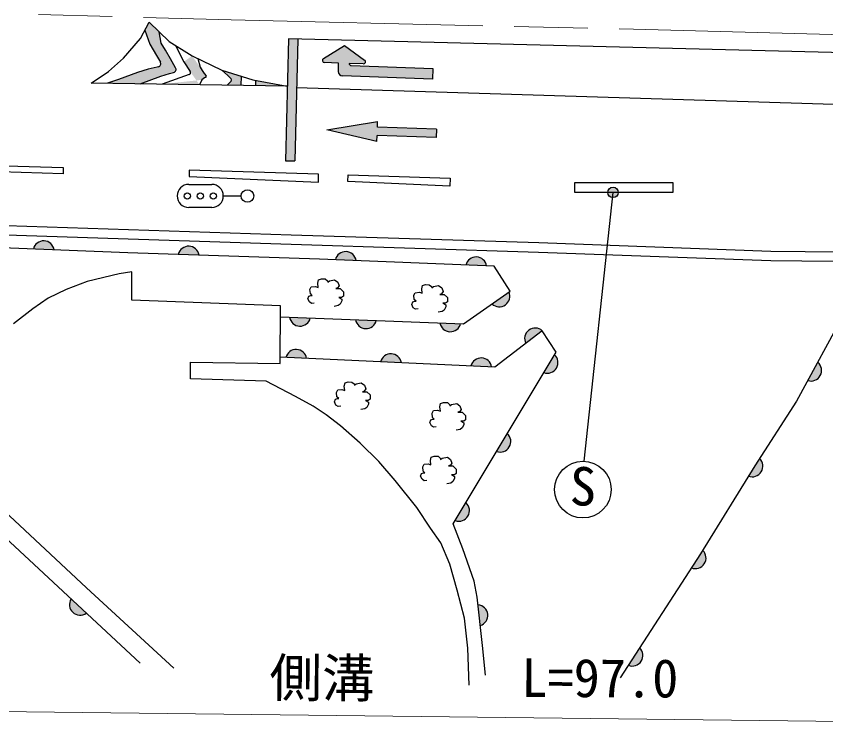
# Model space of a CAD drawing. Units: millimetres at full size, sheet at 1:1000; details may follow other scales. Extents: x 40000 to 680000, y 20000 to 380000.
# Drawn here: x 203140 to 241709, y 246952 to 281036 of the extents above; entities that cross this region are included whole.
import ezdxf
from ezdxf.enums import TextEntityAlignment as Align

# ---------------------------------------------------------------- set-up
doc = ezdxf.new("R2010")
doc.units = ezdxf.units.MM
doc.header["$LTSCALE"] = 1000
doc.linetypes.add('CHAIN', pattern=[18.5, 12, -1.5, 3.5, -1.5])
for name, color, linetype, lineweight in [('M-BGD', 7, 'Continuous', 25), ('M-BGD-EXST', 7, 'Continuous', 25), ('M-BMK', 2, 'CHAIN', 13), ('M-STR-HTXT', 7, 'Continuous', 13), ('M-STR-STRC', 7, 'Continuous', 25)]:
    doc.layers.add(name, color=color, linetype=linetype, lineweight=lineweight)
doc.styles.add('ＭＳ ゴシック', font='')
doc.styles.get('ＭＳ ゴシック').set_extended_font_data('MS Gothic')

msp = doc.modelspace()

# ---------------------------------------------------------------- hatches: boundary and pattern name
at = {"layer": 'M-BGD'}
for points in [[(204948, 269908, 0.82183), (203957, 269947)], [(211855, 269659, 0.82183), (210864, 269691)], [(219334, 269396, 0.82183), (218344, 269436)], [(225548, 269139, 0.82183), (224558, 269180)], [(225806, 267335, 0.82183), (226617, 267905)], [(216160, 266700, 0.82183), (217150, 266663)], [(219306, 266582, 0.82183), (220296, 266545)], [(223322, 266432, 0.82183), (224312, 266394)], [(228200, 266055, 0.82183), (227414, 265451)], [(216976, 264734, 0.82183), (215987, 264779)], [(221489, 264527, 0.82183), (220499, 264572)], [(225791, 264330, 0.82183), (224801, 264376)], [(228276, 264061, 0.82183), (228784, 264912)], [(240853, 263682, 0.82183), (241326, 264553)], [(226029, 260305, 0.82183), (226538, 261156)], [(238024, 259130, 0.82183), (238548, 259970)], [(224060, 257013, 0.82183), (224568, 257863)], [(235310, 254763, 0.82183), (235849, 255595)], [(205752, 253278, 0.82183), (206478, 252604)], [(225251, 252013, 0.82183), (225146, 252998)], [(232302, 250119, 0.82183), (232841, 250951)]]:
    msp.add_hatch(color=256, dxfattribs=at).paths.add_polyline_path(points)
at = {"layer": 'M-BGD-EXST'}
msp.add_hatch(color=256, dxfattribs=at).paths.add_polyline_path([(231822, 272644, 1), (231322, 272644, 0.41421), (231572, 272394, 0.41421)])
at = {"layer": 'M-STR-STRC'}
for points in [[(210026, 278178), (209043, 277814), (207495, 277839), (208007, 278026), (208310, 278138), (208914, 278346), (209429, 278508), (209848, 278613), (209916, 278631), (209919, 278632), (209921, 278632), (209924, 278633), (209926, 278634), (209929, 278635), (209931, 278636), (209933, 278637), (209936, 278638), (209938, 278639), (209941, 278640), (209943, 278641), (209945, 278642), (209948, 278643), (209950, 278644), (209952, 278646), (209955, 278647), (209957, 278648), (209959, 278650), (209961, 278651), (209963, 278653), (209966, 278654), (209968, 278656), (209970, 278657), (209972, 278659), (209974, 278661), (209976, 278662), (209978, 278664), (209980, 278666), (209982, 278668), (209984, 278669), (209985, 278671), (209987, 278673), (209989, 278675), (209991, 278677), (209992, 278679), (209994, 278681), (209996, 278683), (209997, 278685), (209999, 278687), (210000, 278689), (210002, 278692), (210003, 278694), (210005, 278696), (210006, 278698), (210007, 278700), (210009, 278703), (210010, 278705), (210011, 278707), (210012, 278710), (210014, 278712), (210015, 278714), (210016, 278717), (210017, 278719), (210018, 278722), (210019, 278724), (210020, 278727), (210020, 278729), (210021, 278731), (210022, 278734), (210023, 278737), (210023, 278739), (210024, 278742), (210025, 278744), (210025, 278747), (210026, 278749), (210026, 278752), (210026, 278754), (210027, 278757), (210027, 278760), (210028, 278765), (210028, 278770), (210028, 278775), (210028, 278781), (210028, 278786), (210027, 278791), (210027, 278796), (210026, 278801), (210025, 278807), (210024, 278812), (210022, 278817), (210021, 278822), (210019, 278827), (210016, 278834), (210013, 278841), (210008, 278850), (209827, 279166), (209669, 279435), (209510, 279705), (209266, 280364), (209474, 280751), (209949, 280291), (210053, 279758), (210256, 279411), (210484, 278997), (210734, 278582), (210739, 278573), (210742, 278565), (210745, 278558), (210747, 278553), (210749, 278548), (210750, 278543), (210751, 278538), (210752, 278533), (210753, 278528), (210754, 278523), (210755, 278518), (210755, 278512), (210755, 278507), (210755, 278502), (210755, 278497), (210754, 278491), (210754, 278486), (210754, 278484), (210753, 278481), (210753, 278478), (210752, 278476), (210752, 278473), (210751, 278471), (210751, 278468), (210750, 278466), (210749, 278463), (210748, 278461), (210748, 278458), (210747, 278456), (210746, 278453), (210745, 278451), (210744, 278448), (210743, 278446), (210742, 278443), (210741, 278441), (210740, 278439), (210739, 278436), (210737, 278434), (210736, 278432), (210735, 278429), (210734, 278427), (210732, 278425), (210731, 278423), (210729, 278421), (210728, 278418), (210726, 278416), (210725, 278414), (210723, 278412), (210722, 278410), (210720, 278408), (210718, 278406), (210716, 278404), (210715, 278402), (210713, 278400), (210711, 278398), (210709, 278397), (210707, 278395), (210705, 278393), (210703, 278391), (210701, 278390), (210699, 278388), (210697, 278386), (210695, 278385), (210693, 278383), (210691, 278382), (210689, 278380), (210687, 278379), (210684, 278377), (210682, 278376), (210680, 278375), (210678, 278373), (210675, 278372), (210673, 278371), (210671, 278370), (210668, 278369), (210666, 278368), (210663, 278367), (210661, 278366), (210659, 278365), (210656, 278364), (210654, 278363), (210651, 278362), (210649, 278361), (210646, 278360), (210644, 278360), (210641, 278359), (210440, 278309)], [(211428, 278399), (210731, 279640), (211129, 278867), (211522, 279148), (210731, 279640), (211800, 279014), (211522, 279148), (211905, 278601), (211800, 279014), (211994, 278449), (211905, 278601), (212095, 278302), (211994, 278449), (212183, 278202), (212095, 278302), (212183, 278201), (212183, 278202), (212184, 278200), (212183, 278201), (212185, 278200), (212184, 278200), (212185, 278199), (212185, 278200), (212186, 278198), (212185, 278199), (212186, 278198), (212186, 278198), (212187, 278197), (212186, 278198), (212187, 278196), (212187, 278197), (212188, 278196), (212187, 278196), (212188, 278195), (212188, 278196), (212189, 278194), (212188, 278195), (212189, 278193), (212189, 278194), (212189, 278193), (212189, 278193), (212190, 278192), (212189, 278193), (212190, 278191), (212190, 278192), (212191, 278190), (212190, 278191), (212191, 278189), (212191, 278190), (212191, 278189), (212191, 278189), (212192, 278188), (212191, 278189), (212192, 278187), (212192, 278188), (212192, 278186), (212192, 278187), (212193, 278185), (212192, 278186), (212193, 278185), (212193, 278185), (212193, 278184), (212193, 278185), (212193, 278183), (212193, 278184), (212194, 278182), (212193, 278183), (212194, 278181), (212194, 278182), (212194, 278180), (212194, 278181), (212194, 278179), (212194, 278180), (212194, 278179), (212194, 278179), (212195, 278178), (212194, 278179), (212195, 278177), (212195, 278178), (212195, 278176), (212195, 278177), (212195, 278175), (212195, 278176), (212195, 278174), (212195, 278175), (212195, 278173), (212195, 278174), (212195, 278173), (212195, 278173), (212195, 278172), (212195, 278173), (212195, 278171), (212195, 278172), (212195, 278170), (212195, 278171), (212195, 278169), (212195, 278170), (212195, 278168), (212195, 278169), (212195, 278167), (212195, 278168), (212195, 278166), (212195, 278167), (212195, 278166), (212195, 278166), (212195, 278165), (212195, 278166), (212195, 278164), (212195, 278165), (212195, 278163), (212195, 278164), (212195, 278162), (212195, 278163), (212195, 278161), (212195, 278162), (212195, 278160), (212195, 278161), (212195, 278160), (212195, 278160), (212194, 278159), (212195, 278160), (212194, 278158), (212194, 278159), (212194, 278157), (212194, 278158), (212194, 278156), (212194, 278157), (212194, 278155), (212194, 278156), (212193, 278154), (212194, 278155), (212193, 278154), (212193, 278154), (212193, 278153), (212193, 278154), (212193, 278152), (212193, 278153), (212192, 278151), (212193, 278152), (212192, 278150), (212192, 278151), (212192, 278150), (212192, 278150), (212191, 278149), (212192, 278150), (212191, 278148), (212191, 278149), (212191, 278147), (212191, 278148), (212190, 278146), (212191, 278147), (212190, 278146), (212190, 278146), (212189, 278145), (212190, 278146), (212189, 278144), (212189, 278145), (212189, 278143), (212189, 278144), (212188, 278143), (212189, 278143), (212188, 278142), (212188, 278143), (212187, 278141), (212188, 278142), (212187, 278140), (212187, 278141), (212186, 278140), (212187, 278140), (212186, 278139), (212186, 278140), (212185, 278138), (212186, 278139), (212185, 278138), (212185, 278138), (212184, 278137), (212185, 278138), (212184, 278136), (212184, 278137), (212183, 278136), (212184, 278136), (212182, 278135), (212183, 278136), (212182, 278134), (212182, 278135), (212181, 278134), (212182, 278134), (212181, 278133), (212181, 278134), (212180, 278132), (212181, 278133), (212179, 278132), (212180, 278132), (212179, 278131), (212179, 278132), (212178, 278131), (212179, 278131), (212177, 278130), (212178, 278131), (212177, 278130), (212177, 278130), (212176, 278129), (212177, 278130), (212175, 278128), (212176, 278129), (212175, 278128), (212175, 278128), (212174, 278127), (212175, 278128), (212173, 278127), (212174, 278127), (212172, 278126), (212173, 278127), (212172, 278126), (212172, 278126), (212171, 278126), (212172, 278126), (212170, 278125), (212171, 278126), (212169, 278125), (212170, 278125), (212169, 278124), (212169, 278125), (212168, 278124), (212169, 278124), (212114, 278097), (212168, 278124), (211976, 278003), (212114, 278097), (211876, 277768), (211976, 278003), (210100, 277797), (211876, 277768)], [(215962, 274154), (216053, 277699), (216111, 279953), (216560, 279941), (216501, 277617), (216412, 274143)], [(222995, 278537), (222976, 278038), (218679, 278199), (218672, 278199), (218665, 278200), (218658, 278201), (218651, 278202), (218644, 278203), (218637, 278205), (218631, 278207), (218624, 278209), (218617, 278211), (218611, 278213), (218608, 278215), (218605, 278216), (218601, 278218), (218598, 278219), (218595, 278221), (218592, 278222), (218589, 278224), (218586, 278226), (218583, 278228), (218580, 278229), (218577, 278231), (218574, 278233), (218571, 278235), (218568, 278237), (218566, 278239), (218563, 278241), (218560, 278244), (218557, 278246), (218555, 278248), (218552, 278250), (218550, 278253), (218547, 278255), (218545, 278258), (218542, 278260), (218540, 278263), (218537, 278265), (218535, 278268), (218533, 278271), (218531, 278273), (218528, 278276), (218526, 278279), (218524, 278282), (218522, 278284), (218520, 278287), (218518, 278290), (218516, 278293), (218515, 278296), (218513, 278299), (218511, 278302), (218510, 278305), (218508, 278308), (218506, 278311), (218505, 278315), (218502, 278321), (218499, 278327), (218497, 278334), (218495, 278341), (218493, 278347), (218491, 278354), (218490, 278361), (218489, 278368), (218488, 278375), (218487, 278382), (218487, 278389), (218486, 278396), (218486, 278403), (218501, 278805), (217823, 278831), (217818, 278831), (217813, 278832), (217808, 278833), (217803, 278835), (217798, 278836), (217793, 278838), (217789, 278839), (217786, 278841), (217783, 278842), (217780, 278844), (217777, 278846), (217774, 278848), (217771, 278850), (217769, 278852), (217766, 278854), (217763, 278856), (217761, 278859), (217758, 278861), (217756, 278864), (217753, 278866), (217751, 278869), (217749, 278872), (217747, 278875), (217745, 278878), (217743, 278881), (217742, 278884), (217740, 278887), (217739, 278890), (217737, 278895), (217735, 278900), (217733, 278905), (217732, 278910), (217731, 278915), (217731, 278920), (217730, 278925), (217730, 278931), (217730, 278936), (217731, 278941), (217732, 278948), (217733, 278955), (217735, 278963), (217739, 278971), (217744, 278982), (217758, 279000), (217775, 279015), (218783, 279646), (219740, 278942), (219743, 278939), (219745, 278937), (219748, 278935), (219750, 278932), (219753, 278930), (219755, 278927), (219757, 278925), (219760, 278922), (219762, 278919), (219764, 278916), (219765, 278913), (219767, 278910), (219769, 278907), (219772, 278901), (219774, 278896), (219775, 278891), (219777, 278886), (219778, 278881), (219779, 278875), (219779, 278870), (219779, 278865), (219779, 278860), (219779, 278855), (219779, 278849), (219778, 278842), (219776, 278836), (219773, 278827), (219769, 278818), (219762, 278806), (219748, 278789), (219731, 278776), (219722, 278771), (219713, 278768), (219707, 278766), (219700, 278764), (219693, 278763), (219688, 278762), (219683, 278762), (219678, 278762), (219001, 278784), (219001, 278778), (219002, 278773), (219002, 278768), (219003, 278763), (219004, 278758), (219006, 278753), (219008, 278748), (219010, 278743), (219011, 278740), (219013, 278737), (219014, 278734), (219016, 278731), (219018, 278728), (219020, 278725), (219022, 278722), (219024, 278719), (219027, 278717), (219029, 278714), (219031, 278712), (219034, 278709), (219037, 278707), (219039, 278705), (219042, 278703), (219045, 278701), (219048, 278699), (219051, 278697), (219054, 278695), (219057, 278694), (219060, 278692), (219065, 278690), (219070, 278688), (219075, 278687), (219080, 278686), (219085, 278685), (219090, 278684), (219096, 278684)], [(213186, 277746), (213366, 277921), (213385, 278001), (213369, 278063), (213319, 278117), (213223, 278207), (212937, 278466), (213850, 278186), (213837, 277736)], [(214556, 277724), (214556, 277985), (216053, 277699)], [(217943, 275629), (220355, 276021), (220346, 275746), (223155, 275651), (223142, 275253), (220332, 275349), (220323, 275074)]]:
    msp.add_hatch(color=256, dxfattribs=at).paths.add_polyline_path(points)

# ---------------------------------------------------------------- linework, layer by layer
at = {"layer": 'M-BGD'}
for points in [[(287137, 269748), (286009, 269726), (275200, 269726), (265217, 269711), (255380, 269664), (239098, 269835), (228038, 270238), (216246, 270609), (201696, 271090), (190100, 271508), (186571, 271585)], [(313723, 270786), (290439, 271260), (286107, 269276), (275200, 269276), (265219, 269261), (255378, 269214), (239087, 269385), (228023, 269788), (216232, 270159), (201681, 270640), (190087, 271058), (186561, 271135)], [(215733, 266716), (224457, 266389), (226670, 267942), (225914, 269124), (217583, 269468), (208457, 269772), (196061, 270254), (191464, 270427), (191464, 266559), (196417, 261899), (201670, 257067), (209050, 250218)], [(224720, 249169), (224652, 250940), (224491, 252363), (224155, 253698), (223792, 254932), (223363, 255952), (222883, 256656), (222231, 257641), (221193, 258928), (220411, 259834), (219523, 260695), (218582, 261532), (217911, 262044), (217286, 262455), (216442, 262918), (215044, 263651), (211449, 263758), (211439, 264551), (215710, 264493), (215739, 267240), (208652, 267513), (208652, 268867), (208043, 268761), (206519, 268402), (205513, 268016), (204662, 267600), (203934, 267095), (203006, 266379)], [(217338, 267367), (217203, 267354), (217105, 267425), (217034, 267580), (217085, 267702), (217180, 267739), (217240, 267735), (217153, 267820), (217136, 268019), (217200, 268144), (217392, 268167), (217531, 268113), (217504, 268323), (217541, 268485), (217680, 268529), (217865, 268522), (217973, 268438), (217990, 268370), (218061, 268438), (218311, 268482), (218463, 268373), (218520, 268195), (218453, 268097), (218372, 268063), (218571, 268063), (218730, 267908), (218733, 267702), (218645, 267644), (218514, 267644), (218656, 267563), (218656, 267472), (218575, 267317), (218473, 267249), (218287, 267215)], [(243555, 268825), (242683, 267047), (240320, 262702), (238321, 259613), (235738, 255423), (231913, 249518)], [(222292, 267090), (222157, 267076), (222059, 267147), (221988, 267302), (222039, 267424), (222133, 267461), (222194, 267458), (222106, 267542), (222089, 267741), (222153, 267866), (222346, 267890), (222484, 267836), (222457, 268045), (222495, 268207), (222633, 268251), (222819, 268244), (222927, 268160), (222944, 268093), (223015, 268160), (223265, 268204), (223417, 268096), (223474, 267917), (223406, 267819), (223325, 267785), (223525, 267785), (223683, 267630), (223687, 267424), (223599, 267367), (223467, 267367), (223609, 267286), (223609, 267194), (223528, 267039), (223427, 266972), (223241, 266938)], [(225505, 249657), (225354, 251059), (225106, 253368), (224953, 254130), (224417, 255670), (223963, 256852), (228860, 265038), (228200, 266055), (225945, 264323), (215713, 264792)], [(218607, 262455), (218472, 262442), (218374, 262512), (218303, 262668), (218354, 262789), (218448, 262826), (218509, 262823), (218421, 262907), (218404, 263107), (218469, 263232), (218661, 263255), (218799, 263201), (218772, 263411), (218810, 263573), (218948, 263617), (219134, 263610), (219242, 263525), (219259, 263458), (219330, 263525), (219580, 263569), (219732, 263461), (219789, 263282), (219721, 263184), (219640, 263151), (219840, 263151), (219998, 262995), (220002, 262789), (219914, 262732), (219782, 262732), (219924, 262651), (219924, 262560), (219843, 262404), (219742, 262337), (219556, 262303)], [(223154, 261475), (223019, 261461), (222921, 261532), (222850, 261687), (222900, 261809), (222995, 261846), (223056, 261843), (222968, 261927), (222951, 262126), (223015, 262251), (223208, 262275), (223346, 262221), (223319, 262430), (223356, 262592), (223495, 262636), (223681, 262629), (223789, 262545), (223805, 262477), (223876, 262545), (224126, 262589), (224278, 262481), (224336, 262302), (224268, 262204), (224187, 262170), (224386, 262170), (224545, 262015), (224548, 261809), (224461, 261751), (224329, 261751), (224471, 261670), (224471, 261579), (224390, 261424), (224288, 261356), (224103, 261323)], [(222708, 258920), (222573, 258906), (222475, 258977), (222404, 259132), (222455, 259254), (222549, 259291), (222610, 259288), (222522, 259372), (222505, 259571), (222569, 259696), (222762, 259720), (222900, 259666), (222873, 259875), (222911, 260037), (223049, 260081), (223235, 260074), (223343, 259990), (223360, 259922), (223431, 259990), (223681, 260034), (223833, 259926), (223890, 259747), (223822, 259649), (223741, 259615), (223941, 259615), (224099, 259460), (224103, 259254), (224015, 259196), (223883, 259196), (224025, 259115), (224025, 259024), (223944, 258869), (223843, 258801), (223657, 258768)], [(202308, 257702), (206487, 253804), (210643, 249987)]]:
    msp.add_lwpolyline(points, dxfattribs=at)
for centre, start, end in [((204449, 269830), 8.9416, 166.5998), ((211356, 269577), 9.2633, 166.9215), ((218835, 269318), 8.8092, 166.4674), ((225049, 269062), 8.8092, 166.4674), ((226155, 267700), 226.2274, 23.8856), ((216658, 266779), 189.0262, 346.6844), ((219804, 266661), 189.0262, 346.6844), ((223821, 266511), 189.0262, 346.6844), ((227867, 265676), 48.6984, 206.3566), ((216477, 264659), 8.5506, 166.2088), ((220989, 264452), 8.5506, 166.2088), ((225291, 264255), 8.5506, 166.2088), ((228446, 264537), 250.285, 47.9432), ((241004, 264164), 252.628, 50.2862), ((226199, 260781), 250.285, 47.9432), ((238203, 259602), 249.2226, 46.8808), ((224230, 257488), 250.285, 47.9432), ((235498, 255232), 248.2392, 45.8974), ((206182, 253013), 148.3068, 305.965), ((225101, 252495), 287.288, 84.9462), ((232489, 250588), 248.2392, 45.8974)]:
    msp.add_arc(centre, 505, start, end, dxfattribs=at)
at = {"layer": 'M-BGD-EXST'}
msp.add_line((230192, 259838), (231572, 272644), dxfattribs=at)
for centre, radius in [((231572, 272644), 250), ((230137, 258489), 1350)]:
    msp.add_circle(centre, radius, dxfattribs=at)
at = {"layer": 'M-BMK'}
msp.add_lwpolyline([(73145, 276802), (81094, 278477), (88528, 279810), (93436, 280511), (99492, 281321), (104924, 281857), (110697, 282352), (119440, 282734), (128646, 282819), (142933, 282535), (168518, 282082), (190713, 281491), (213374, 280855), (232555, 280410), (256587, 279795), (280641, 279123), (296896, 278817), (313210, 278302), (338593, 277693), (377831, 276664), (405787, 275835), (464051, 273970)], dxfattribs=at)
at = {"layer": 'M-STR-HTXT'}
msp.add_line((185860, 248122), (283326, 246952), dxfattribs=at)
at = {"layer": 'M-STR-STRC'}
for p, q in [((216111, 279953), (215962, 274154)), ((216560, 279941), (216412, 274143)), ((217777, 279015), (218783, 279646)), ((218783, 279646), (219739, 278942)), ((218501, 278805), (217826, 278831)), ((218487, 278406), (218501, 278805)), ((219676, 278762), (219001, 278787)), ((219097, 278683), (222995, 278537)), ((222995, 278537), (222976, 278038)), ((211377, 278251), (210100, 277797)), ((213223, 278207), (212937, 278466)), ((213850, 278186), (213837, 277736)), ((222976, 278038), (218679, 278199)), ((214556, 277724), (214556, 277985)), ((248166, 276650), (216501, 277617)), ((217943, 275629), (220355, 276021)), ((220346, 275746), (220355, 276021)), ((220323, 275074), (217943, 275629)), ((223155, 275651), (220346, 275746)), ((223155, 275651), (223142, 275253)), ((220323, 275074), (220332, 275349)), ((223142, 275253), (220332, 275349)), ((215962, 274154), (216412, 274143)), ((211357, 273023), (212457, 273023)), ((213007, 272473), (213857, 272473)), ((212457, 271923), (211357, 271923))]:
    msp.add_line(p, q, dxfattribs=at)
for points in [[(216053, 277699), (206704, 277852), (207535, 278397), (208247, 279030), (209059, 279979), (209474, 280751), (210424, 279831), (211522, 279148), (212937, 278466), (214421, 278011)], [(199405, 274000), (205371, 273830), (205378, 273531), (199366, 273716)], [(211380, 273408), (217534, 273130), (217534, 273511), (211375, 273706)], [(218951, 273473), (223810, 273322), (223795, 272943), (218944, 273156)], [(229759, 273111), (234427, 273111), (234427, 272644), (229759, 272644)]]:
    msp.add_lwpolyline(points, close=True, dxfattribs=at)
for points in [[(209266, 280364), (209510, 279705), (209669, 279435), (209827, 279166), (210008, 278851)], [(210734, 278582), (210484, 278997), (210256, 279411), (210053, 279758), (209949, 280291)], [(210731, 279640), (211129, 278867), (211428, 278399)], [(313041, 278308), (243867, 279263), (216111, 279953)], [(211800, 279014), (211905, 278601), (211994, 278449), (212095, 278302), (212183, 278202)], [(209916, 278631), (209848, 278613), (209429, 278508), (208914, 278346), (208310, 278138), (208007, 278026), (207495, 277839)], [(209043, 277814), (210026, 278178), (210440, 278309), (210641, 278359)], [(212168, 278124), (212114, 278097), (211976, 278003), (211876, 277768)], [(213223, 278207), (213319, 278117), (213369, 278063), (213385, 278001), (213366, 277921), (213186, 277746)]]:
    msp.add_lwpolyline(points, dxfattribs=at)
for centre, radius in [((214157, 272473), 300), ((211291, 272467), 150), ((211911, 272467), 150), ((212531, 272467), 150)]:
    msp.add_circle(centre, radius, dxfattribs=at)
for centre, radius, start, end in [((217830, 278931), 100, 122.0702, 267.7861), ((219680, 278862), 100, 267.8545, 53.6388), ((209878, 278776), 150, 284.7398, 29.8795), ((210605, 278505), 150, 283.9278, 30.9704), ((219101, 278783), 100, 177.8545, 267.8545), ((211343, 278345), 100, 289.5825, 32.5569), ((212145, 278169), 50, 296.5589, 41.276), ((218686, 278399), 200, 177.8545, 267.8545), ((211357, 272473), 550, 90, 180), ((212457, 272473), 550, 0, 90), ((211357, 272473), 550, 180, 270), ((212457, 272473), 550, 270, 0)]:
    msp.add_arc(centre, radius, start, end, dxfattribs=at)

# ---------------------------------------------------------------- texts
at = {"layer": 'M-BGD-EXST', "style": 'ＭＳ ゴシック'}
msp.add_text('S', height=1833, rotation=358.508, dxfattribs=at).set_placement((229482, 257196), align=Align.BOTTOM_LEFT)
at = {"layer": 'M-STR-HTXT', "style": 'ＭＳ ゴシック'}
for s, rotation, p in [('側溝', 359.663, (215200, 248066)), ('L=97.0', 359.765, (227198, 248066))]:
    msp.add_text(s, height=1833, rotation=rotation, dxfattribs=at).set_placement(p, align=Align.BOTTOM_LEFT)

doc.saveas('drawing.dxf')
